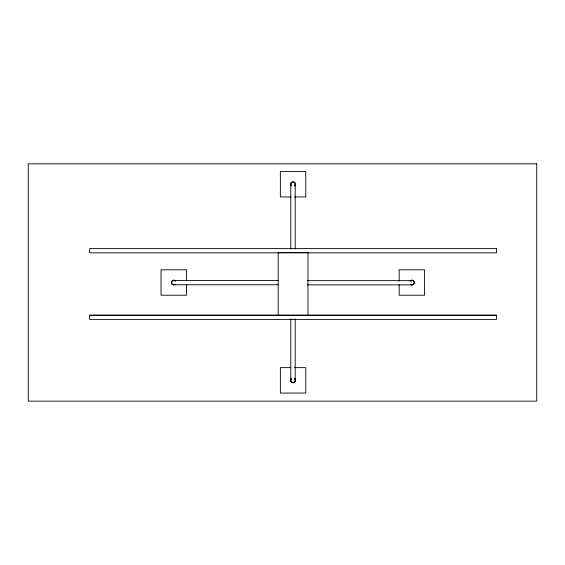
<?xml version="1.0" encoding="UTF-8"?>
<svg xmlns="http://www.w3.org/2000/svg" width="565" height="565" viewBox="0 0 565 565"><rect width="100%" height="100%" fill="white"/><g stroke="black" fill="none" stroke-linecap="round" stroke-linejoin="round"><path stroke-width="0.85" d="M290.869 196.966L280.353 196.966L280.353 171.541L305.778 171.541L305.778 196.966L294.379 196.966M278.178 252.506L307.974 252.506M173.794 280.501L278.001 280.501M307.388 280.657L412.139 280.657M173.794 284.739L278.001 284.739M307.388 284.894L412.139 284.894M89.665 315.319L496.466 315.319M290.869 367.631L280.353 367.631L280.353 393.056L305.778 393.056L305.778 367.631L294.379 367.631M399.158 281.186L399.158 269.788L424.583 269.788L424.583 295.213L399.158 295.213L399.158 284.689M307.974 252.265L307.974 315.454M295.205 184.218L295.205 248.932M295.205 318.865L295.205 380.189M290.798 184.218L290.798 248.932M290.798 318.865L290.798 380.189M278.178 252.265L278.178 315.454M186.436 280.311L186.436 269.788L161.011 269.788L161.011 295.213L186.436 295.213L186.436 284.689M291.293 185.581A2.204 2.168 0 0 1 291.498 182.636A2.204 2.168 0 0 1 294.506 182.636A2.204 2.168 0 0 1 294.711 185.581M291.222 185.751A2.373 2.373 0 0 1 291.568 182.41A2.373 2.373 0 0 1 294.909 182.756A2.373 2.373 0 0 1 294.563 186.097M410.84 281.13A2.119 2.062 -90 0 1 413.644 281.328A2.119 2.062 -90 0 1 413.644 284.223A2.119 2.062 -90 0 1 410.84 284.421M174.74 284.506A2.119 2.062 -90 0 1 172.071 283.778A2.119 2.062 -90 0 1 172.495 280.974A2.119 2.062 -90 0 1 175.256 281.123M294.711 378.825A2.204 2.168 0 0 1 294.506 381.77A2.204 2.168 0 0 1 291.498 381.77A2.204 2.168 0 0 1 291.293 378.825M294.556 378.416A2.373 2.373 0 0 1 294.902 381.749A2.373 2.373 0 0 1 291.568 382.102A2.373 2.373 0 0 1 291.222 378.762M294.563 378.501A2.373 2.373 0 0 1 294.909 381.834A2.373 2.373 0 0 1 291.568 382.18A2.373 2.373 0 0 1 291.222 378.847M175.023 284.485A2.373 2.373 0 0 1 171.781 283.863A2.373 2.373 0 0 1 172.29 280.607A2.373 2.373 0 0 1 175.567 281.003M410.035 281.003A2.373 2.373 0 0 1 413.305 280.607A2.373 2.373 0 0 1 413.813 283.863A2.373 2.373 0 0 1 410.578 284.485M536.75 163.85L28.25 163.85L28.25 401.15L536.75 401.15L536.75 163.85M496.466 248.614L89.665 248.614L89.665 252.845L496.466 252.852L496.466 248.621M496.466 315.171L89.665 315.171L89.665 319.402L496.466 319.409L496.466 315.178"/></g></svg>
